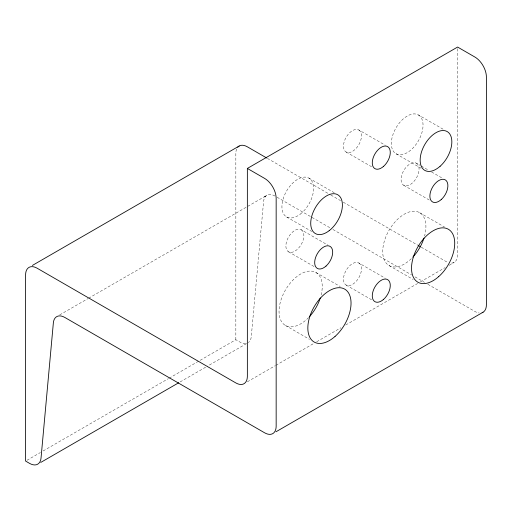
<?xml version="1.0" encoding="UTF-8"?>
<svg xmlns="http://www.w3.org/2000/svg" width="512" height="512" viewBox="0 0 512 512"><rect width="100%" height="100%" fill="white"/><g stroke="black" fill="none" stroke-linecap="round" stroke-linejoin="round"><path stroke-width="0.38" stroke-dasharray="2.56 1.92" d="M246.554 343.603L208.307 365.664M59.718 314.893L87.942 298.611M88.627 298.214L266.547 195.501M26.95 460.307L40.422 452.525M43.123 450.97L168.454 378.605M169.126 378.221L235.84 339.706L239.814 341.997A16.294 9.408 60 0 0 245.773 343.52M180.141 381.926L207.622 366.061M247.354 381.792L275.194 365.722M275.885 365.325L313.92 343.36M316.685 341.766L340.89 327.789M345.734 324.992L417.658 283.469M420.422 281.875L445.114 267.616M449.056 265.344L454.227 262.355M264.173 196.87L267.334 195.046M418.4 114.95A22.4 12.934 -60 0 1 411.302 149.651A22.4 12.934 -60 0 1 391.898 138.445A22.4 12.934 -60 0 1 418.4 114.95L443.718 129.568M358.842 129.978A12.73 7.347 -60 0 1 354.81 149.69A12.73 7.347 -60 0 1 343.789 143.328A12.73 7.347 -60 0 1 358.842 129.978L385.312 145.254M416.442 163.232A12.73 7.347 -60 0 1 412.41 182.95A12.73 7.347 -60 0 1 401.389 176.582A12.73 7.347 -60 0 1 416.442 163.232L420.109 165.35M421.312 166.042L428.851 170.4M431.597 171.981L442.912 178.515M396 153.747L421.082 168.23M346.118 152.019L372.448 167.226M403.718 185.28L430.048 200.48M419.59 212.646L444.55 227.059M308.877 178.086L334.208 192.71M267.373 158.374L330.163 194.624M330.848 195.021L340.512 200.602M343.27 202.195L417.792 245.216M421.242 247.213L446.08 261.549A16.294 9.408 60 0 0 448.179 262.541M277.082 197.235L330.234 227.923M332.922 229.478L411.642 274.925M415.002 276.864L424.422 282.304M427.789 284.243L474.88 311.437A16.294 9.408 60 0 0 479.123 312.947M389.05 265.555L413.165 279.482M286.643 216.979L311.712 231.456M301.242 229.741A12.73 7.347 -60 0 1 297.21 249.459A12.73 7.347 -60 0 1 286.189 243.091A12.73 7.347 -60 0 1 301.242 229.741L327.712 245.024M358.842 262.995A12.73 7.347 -60 0 1 354.81 282.714A12.73 7.347 -60 0 1 343.789 276.352A12.73 7.347 -60 0 1 358.842 262.995L385.312 278.278M288.518 251.789L314.848 266.989M346.118 285.043L372.448 300.25M315.91 272.506L340.23 286.547M285.37 325.414L309.485 339.341M457.6 48.653L457.6 254.899A16.294 9.408 60 0 1 450.323 263.066M235.84 339.706L235.84 153.472A16.294 9.408 60 0 1 236.646 149.043M275.066 196.07A16.294 9.408 60 0 0 263.603 201.434L251.277 336.64A16.294 9.408 60 0 1 248.333 342.573M411.277 258.701A30.547 17.638 -60 0 1 382.829 254.029A30.547 17.638 -60 0 1 407.027 212.794A30.547 17.638 -60 0 1 424.595 236.006M308.589 317.562A30.547 17.638 -60 0 1 279.232 314.65A30.547 17.638 -60 0 1 302.995 272.806A30.547 17.638 -60 0 1 320.915 295.866M300.378 214.061A22.4 12.934 -60 0 0 309.984 178.842A22.4 12.934 -60 0 0 282.925 199.693A22.4 12.934 -60 0 0 300.378 214.061"/><path stroke-width="0.77" d="M32.346 265.453L239.213 146.016M247.36 168.435L264.64 178.413A16.294 9.408 60 0 1 276.16 198.362L276.16 426.163A16.294 9.408 60 0 1 264.64 432.813L64.826 317.453A16.294 9.408 60 0 0 53.363 322.816L41.037 458.016A16.294 9.408 60 0 1 29.574 463.379L25.6 461.082L25.6 274.854A16.294 9.408 60 0 1 37.12 268.205L235.84 382.931A16.294 9.408 60 0 0 247.36 376.282L247.36 168.435L457.6 47.053L474.88 57.03A16.294 9.408 60 0 1 486.4 76.986L486.4 304.781A16.294 9.408 60 0 1 482.144 312.653M40.723 462.451L178.765 382.72M275.987 431.776L483.027 312.243M266.682 157.978L247.36 146.822A16.294 9.408 60 0 0 237.715 147.277M418.483 245.619L420.55 246.81M423.981 238.086A30.547 17.638 -60 0 1 412.774 257.178M320.301 297.946A30.547 17.638 -60 0 1 309.587 316.499M441.21 199.578A12.73 7.347 -60 0 0 445.242 179.859A12.73 7.347 -60 0 0 430.189 193.21A12.73 7.347 -60 0 0 441.21 199.578M383.61 299.341A12.73 7.347 -60 0 0 387.642 279.629A12.73 7.347 -60 0 0 372.589 292.979A12.73 7.347 -60 0 0 383.61 299.341M383.61 166.317A12.73 7.347 -60 0 0 387.642 146.605A12.73 7.347 -60 0 0 372.589 159.955A12.73 7.347 -60 0 0 383.61 166.317M326.01 266.086A12.73 7.347 -60 0 0 330.042 246.368A12.73 7.347 -60 0 0 314.989 259.725A12.73 7.347 -60 0 0 326.01 266.086M440.102 166.278A22.4 12.934 -60 0 0 447.2 131.578A22.4 12.934 -60 0 0 420.698 155.072A22.4 12.934 -60 0 0 440.102 166.278M438.714 276.595A30.547 17.638 -60 0 0 448.39 229.274A30.547 17.638 -60 0 0 412.256 261.318A30.547 17.638 -60 0 0 438.714 276.595M335.034 336.454A30.547 17.638 -60 0 0 344.71 289.133A30.547 17.638 -60 0 0 308.576 321.178A30.547 17.638 -60 0 0 335.034 336.454M329.178 230.688A22.4 12.934 -60 0 0 338.784 195.469A22.4 12.934 -60 0 0 311.725 216.32A22.4 12.934 -60 0 0 329.178 230.688"/></g></svg>
